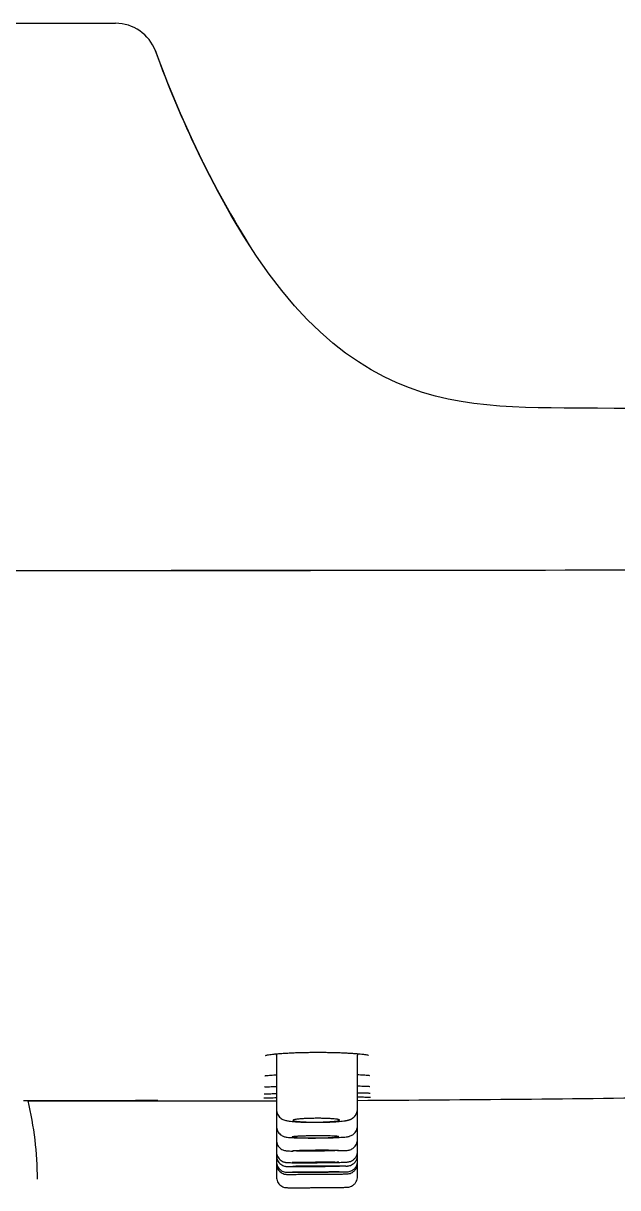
# Model space of a CAD drawing. Header units: millimetres. Extents: x 976 to 9349, y -1578 to 2211.
# Drawn here: x 6054.84 to 6057.63, y 678.1 to 683.56 of the extents above; entities that cross this region are included whole.
import ezdxf

# ---------------------------------------------------------------- set-up
doc = ezdxf.new("R2010")
doc.units = ezdxf.units.MM
doc.layers.add('Wbudowane', color=175, linetype='Continuous')

# ---------------------------------------------------------------- blocks, each defined once
blk = doc.blocks.new('Z$W@#14502')
for p, q in [((40.5501, 165.9226), (42.4798, 165.9226)), ((43.2343, 161.0814), (43.2343, 160.8266)), ((43.6141, 160.8282), (43.6141, 161.0819)), ((42.0478, 160.8672), (42.0489, 160.8672)), ((43.2343, 160.8266), (43.2343, 160.7478)), ((43.6141, 160.7498), (43.6141, 160.8282)), ((43.2343, 160.7478), (43.2343, 160.6831)), ((43.6141, 160.6852), (43.6141, 160.7498)), ((43.2343, 160.6831), (43.2343, 160.6277)), ((43.6141, 160.6298), (43.6141, 160.6852)), ((43.2343, 160.6277), (43.2343, 160.6092)), ((43.6141, 160.611), (43.6141, 160.6298)), ((43.2343, 160.6092), (43.2343, 160.5819)), ((43.2343, 160.5819), (43.2343, 160.5719)), ((43.2343, 160.5719), (43.2343, 160.5098)), ((43.6141, 160.5839), (43.6141, 160.611)), ((43.6141, 160.574), (43.6141, 160.5839)), ((43.6141, 160.5116), (43.6141, 160.574)), ((43.2871, 160.559), (43.3111, 160.5593)), ((43.5601, 160.5607), (43.517, 160.5611))]:
    blk.add_line(p, q)
for centre, radius, start, end in [((42.4798, 165.7226), 0.2, 20.6435, 90), ((47.152, 167.3952), 4.7626, 199.6565, 212.1464), ((43.7663, 35.4602), 128.6599, 87.406511, 89.636444), ((40.308, 2729.4363), 2566.0822, 270.0054029, 270.136529), ((41.3665, 2028.6139), 1865.2584, 269.9749194, 270.0685779), ((43.135, 161.0815), 0.0994, 359.9936, 3.5775), ((43.7134, 161.0819), 0.0994, 176.2816, 180.0076), ((43.6749, 161.096), 0.0175, 237.2614, 240.0002), ((42.5833, 349.2899), 188.4234, 269.843022, 270.197949), ((40.5489, 160.4988), 1.565, 0, 13.6159), ((42.5833, 349.2899), 188.4234, 270.313427, 270.780857)]:
    blk.add_arc(centre, radius, start, end)
for centre, major_axis, ratio in [((43.4181, 160.6337), (0.1076, 0.0008), 0.025351), ((43.4176, 160.5786), (0.1093, 0.0008), 0.013646), ((43.4192, 160.5329), (0.1093, 0.0008), 0.0017)]:
    blk.add_ellipse(centre, major_axis=major_axis, ratio=ratio)
for major_axis, ratio in [((0.1093, 0.0008), 0.006386), ((-0.1093, -0.0007), 0.007367)]:
    blk.add_ellipse((43.4204, 160.5601), major_axis=major_axis, ratio=ratio, start_param=0.785351, end_param=3.926944)
for points, knots in [([(44.5828, 164.1175), (44.5828, 164.1175), (44.5828, 164.1175), (44.5828, 164.1175), (43.9385, 164.1242), (43.2942, 164.1283), (42.667, 165.7931)], [0, 0, 0, 0, 0.000018, 0.000018, 0.000018, 1, 1, 1, 1]), ([(43.0252, 165.0144), (43.0248, 165.0151), (43.0228, 165.0184), (43.0234, 165.0175), (43.0233, 165.0177)], [0, 0, 0, 0, 0.191712, 1, 1, 1, 1]), ([(43.1838, 161.0801), (43.1838, 161.0801), (43.1848, 161.0805), (43.1891, 161.0817), (43.1971, 161.0832), (43.2085, 161.0849), (43.223, 161.0866), (43.2402, 161.0882), (43.2598, 161.0898), (43.2816, 161.0911), (43.3053, 161.0923), (43.3305, 161.0933), (43.3569, 161.094), (43.3841, 161.0946), (43.4118, 161.0948), (43.4398, 161.0949), (43.4675, 161.0946), (43.4947, 161.0942), (43.521, 161.0935), (43.5461, 161.0926), (43.5697, 161.0914), (43.5914, 161.0901), (43.6109, 161.0887), (43.6279, 161.0871), (43.6423, 161.0854), (43.6535, 161.0838), (43.6615, 161.0822), (43.6644, 161.0814), (43.6654, 161.0811)], [0, 0, 0, 0, 0.023077, 0.055264, 0.091746, 0.130146, 0.169538, 0.209248, 0.249332, 0.2895, 0.32968, 0.369962, 0.41025, 0.450545, 0.490789, 0.53111, 0.571377, 0.611685, 0.651992, 0.692194, 0.732461, 0.772624, 0.812657, 0.852449, 0.891862, 0.930333, 0.966965, 1, 1, 1, 1]), ([(43.1798, 160.9846), (43.1798, 160.9846), (43.1798, 160.9846), (43.1813, 160.985), (43.1865, 160.9857), (43.1952, 160.9865), (43.2072, 160.9874), (43.2205, 160.9882), (43.2301, 160.9887), (43.2343, 160.9889)], [0, 0, 0, 0, 0.0042478, 0.136892, 0.3039807, 0.4863131, 0.6747588, 0.8658183, 1, 1, 1, 1]), ([(43.6141, 160.9903), (43.619, 160.9901), (43.6293, 160.9897), (43.6432, 160.989), (43.6551, 160.9882), (43.6638, 160.9874), (43.6673, 160.987), (43.6686, 160.9868)], [0, 0, 0, 0, 0.17699, 0.393787, 0.607328, 0.815028, 1, 1, 1, 1]), ([(43.6686, 160.9868), (43.6687, 160.9868), (43.6688, 160.9868), (43.6691, 160.9867), (43.6693, 160.9867), (43.6695, 160.9867), (43.6697, 160.9866), (43.6698, 160.9866), (43.6699, 160.9866), (43.6701, 160.9865), (43.6701, 160.9865), (43.6702, 160.9865), (43.6703, 160.9865), (43.6703, 160.9865), (43.6703, 160.9865), (43.6703, 160.9865), (43.6703, 160.9865)], [0, 0, 0, 0, 0.057603, 0.14551, 0.231987, 0.316796, 0.399862, 0.481114, 0.560486, 0.637915, 0.713345, 0.786731, 0.858034, 0.927228, 0.994295, 1, 1, 1, 1]), ([(43.1763, 160.8992), (43.1763, 160.8992), (43.1767, 160.8993), (43.1791, 160.8995), (43.1853, 160.8998), (43.1948, 160.9002), (43.2072, 160.9006), (43.2207, 160.901), (43.2303, 160.9012), (43.2343, 160.9013)], [0, 0, 0, 0, 0.036989, 0.179963, 0.348392, 0.52391, 0.7018, 0.880553, 1, 1, 1, 1]), ([(43.1778, 160.9316), (43.1778, 160.9316), (43.1787, 160.9318), (43.1828, 160.9322), (43.1906, 160.9327), (43.2018, 160.9333), (43.216, 160.9339), (43.2275, 160.9343), (43.234, 160.9345), (43.2343, 160.9346)], [0, 0, 0, 0, 0.090748, 0.250992, 0.42943, 0.614192, 0.801261, 0.988885, 1, 1, 1, 1]), ([(43.6141, 160.9369), (43.6183, 160.9368), (43.6283, 160.9366), (43.6422, 160.9363), (43.6547, 160.9359), (43.6643, 160.9354), (43.6683, 160.9351), (43.67, 160.935)], [0, 0, 0, 0, 0.150978, 0.369953, 0.586709, 0.800162, 1, 1, 1, 1]), ([(43.6141, 160.9044), (43.619, 160.9044), (43.6294, 160.9043), (43.6435, 160.9042), (43.6558, 160.904), (43.6652, 160.9038), (43.6691, 160.9036), (43.6708, 160.9035)], [0, 0, 0, 0, 0.172284, 0.386537, 0.599145, 0.80979, 1, 1, 1, 1]), ([(43.67, 160.935), (43.67, 160.935), (43.6702, 160.935), (43.6705, 160.9349), (43.6708, 160.9349), (43.671, 160.9349), (43.6712, 160.9348), (43.6715, 160.9348), (43.6716, 160.9348), (43.6718, 160.9348), (43.672, 160.9348), (43.6721, 160.9347), (43.6722, 160.9347), (43.6723, 160.9347), (43.6723, 160.9347), (43.6723, 160.9347), (43.6724, 160.9347), (43.6724, 160.9347), (43.6724, 160.9347)], [0, 0, 0, 0, 0.0467492, 0.1231415, 0.198513, 0.2726564, 0.3454843, 0.4169066, 0.4868309, 0.5551644, 0.6218157, 0.686697, 0.7497263, 0.81083, 0.8699453, 0.927022, 0.9820246, 1, 1, 1, 1]), ([(43.6708, 160.9035), (43.6709, 160.9035), (43.6711, 160.9035), (43.6714, 160.9035), (43.6717, 160.9035), (43.672, 160.9035), (43.6723, 160.9034), (43.6725, 160.9034), (43.6728, 160.9034), (43.673, 160.9034), (43.6732, 160.9034), (43.6733, 160.9034), (43.6735, 160.9034), (43.6736, 160.9034), (43.6737, 160.9033), (43.6738, 160.9033), (43.6738, 160.9033), (43.6739, 160.9033), (43.6739, 160.9033), (43.6739, 160.9033), (43.6739, 160.9033)], [0, 0, 0, 0, 0.039766, 0.108257, 0.176058, 0.243015, 0.309045, 0.374062, 0.437969, 0.500662, 0.562032, 0.621961, 0.680335, 0.737034, 0.791947, 0.844968, 0.896008, 0.944989, 0.991857, 1, 1, 1, 1]), ([(42.6783, 160.8681), (42.5847, 160.8678), (42.4935, 160.8676), (42.2813, 160.8673), (42.1625, 160.8672), (42.0489, 160.8672)], [0, 0, 0, 0, 0.417271, 0.417271, 1, 1, 1, 1]), ([(43.1751, 160.8806), (43.1751, 160.8806), (43.1754, 160.8806), (43.1773, 160.8808), (43.1831, 160.881), (43.1921, 160.8812), (43.2042, 160.8815), (43.2183, 160.8818), (43.2291, 160.882), (43.2343, 160.882)], [0, 0, 0, 0, 0.020126, 0.158688, 0.325593, 0.498368, 0.672937, 0.848208, 1, 1, 1, 1]), ([(43.6141, 160.8851), (43.6186, 160.8851), (43.6287, 160.8851), (43.6428, 160.885), (43.6554, 160.8849), (43.6652, 160.8848), (43.6694, 160.8847), (43.6712, 160.8846)], [0, 0, 0, 0, 0.157649, 0.373346, 0.587718, 0.800962, 1, 1, 1, 1]), ([(43.6712, 160.8846), (43.6713, 160.8846), (43.6715, 160.8846), (43.6718, 160.8846), (43.6722, 160.8846), (43.6725, 160.8846), (43.6728, 160.8846), (43.6731, 160.8845), (43.6733, 160.8845), (43.6736, 160.8845), (43.6738, 160.8845), (43.674, 160.8845), (43.6742, 160.8845), (43.6743, 160.8845), (43.6744, 160.8845), (43.6745, 160.8845), (43.6746, 160.8845), (43.6747, 160.8845), (43.6747, 160.8845), (43.6747, 160.8845), (43.6747, 160.8845), (43.6747, 160.8845)], [0, 0, 0, 0, 0.0359663, 0.0997882, 0.1631147, 0.2258319, 0.2878741, 0.3491661, 0.4096219, 0.4691443, 0.5276246, 0.5849428, 0.6409685, 0.6955634, 0.7485838, 0.7998857, 0.8493298, 0.8967886, 0.9421522, 0.9809384, 1, 1, 1, 1]), ([(43.2343, 160.8266), (43.2343, 160.8224), (43.2352, 160.8152), (43.2391, 160.8038), (43.2453, 160.7944), (43.253, 160.7866), (43.2612, 160.7811), (43.2699, 160.7772), (43.2804, 160.7741), (43.292, 160.772), (43.3071, 160.7702), (43.3226, 160.7689), (43.3392, 160.7679), (43.3571, 160.7671), (43.376, 160.7665), (43.3957, 160.7662), (43.4159, 160.7661), (43.4363, 160.7663), (43.4564, 160.7666), (43.476, 160.7672), (43.4947, 160.768), (43.5125, 160.769), (43.5286, 160.7702), (43.5443, 160.7718), (43.5525, 160.7729), (43.5574, 160.7737)], [0, 0, 0, 0, 0.027353, 0.055113, 0.082676, 0.109486, 0.135275, 0.162729, 0.199635, 0.268336, 0.323079, 0.373284, 0.421875, 0.469499, 0.516635, 0.563558, 0.610241, 0.656976, 0.703708, 0.750605, 0.797804, 0.84545, 0.893999, 0.944408, 1, 1, 1, 1]), ([(43.3117, 160.7753), (43.3117, 160.7759), (43.3124, 160.7765), (43.3145, 160.7774), (43.3153, 160.7777), (43.3174, 160.7782), (43.3186, 160.7785), (43.3227, 160.7794), (43.3261, 160.7799), (43.332, 160.7807), (43.3342, 160.7809), (43.3387, 160.7814), (43.3411, 160.7817), (43.3487, 160.7823), (43.3542, 160.7827), (43.3631, 160.7833), (43.3662, 160.7835), (43.3726, 160.7838), (43.379, 160.7841), (43.3857, 160.7843), (43.3926, 160.7845), (43.3961, 160.7846), (43.4067, 160.7848), (43.4138, 160.7849), (43.4245, 160.785), (43.4281, 160.785), (43.4353, 160.785), (43.4388, 160.785), (43.4494, 160.7848), (43.4562, 160.7847), (43.4661, 160.7844), (43.4694, 160.7843), (43.4758, 160.784), (43.4788, 160.7839), (43.4877, 160.7835), (43.4932, 160.7831), (43.5035, 160.7823), (43.508, 160.7819), (43.5139, 160.7812), (43.5158, 160.781), (43.5191, 160.7804), (43.5207, 160.7802), (43.5248, 160.7794), (43.5269, 160.7789), (43.5297, 160.7777), (43.5304, 160.7772), (43.5304, 160.776), (43.5297, 160.7754), (43.5276, 160.7746), (43.5267, 160.7743), (43.5247, 160.7737), (43.5223, 160.7732), (43.5192, 160.7726), (43.5159, 160.7721), (43.514, 160.7719), (43.5081, 160.7711), (43.5035, 160.7706), (43.496, 160.77), (43.4934, 160.7698), (43.4878, 160.7694), (43.4849, 160.7692), (43.476, 160.7687), (43.4697, 160.7684), (43.4598, 160.768), (43.4564, 160.7679), (43.4495, 160.7677), (43.446, 160.7676), (43.4355, 160.7674), (43.4284, 160.7673), (43.4176, 160.7672), (43.414, 160.7672), (43.4069, 160.7672), (43.3998, 160.7673), (43.3929, 160.7674), (43.386, 160.7675), (43.3826, 160.7676), (43.3726, 160.7678), (43.3663, 160.768), (43.3544, 160.7686), (43.3488, 160.7689), (43.3387, 160.7697), (43.3342, 160.7701), (43.3282, 160.7708), (43.3263, 160.771), (43.3229, 160.7715), (43.3214, 160.7717), (43.3173, 160.7725), (43.3152, 160.7731), (43.3124, 160.7742), (43.3117, 160.7748), (43.3117, 160.7753)], [0, 0, 0, 0, 0.03125, 0.03125, 0.046875, 0.046875, 0.0625, 0.0625, 0.09375, 0.09375, 0.109375, 0.109375, 0.125, 0.125, 0.15625, 0.15625, 0.171875, 0.171875, 0.1875, 0.203125, 0.203125, 0.21875, 0.21875, 0.25, 0.25, 0.265625, 0.265625, 0.28125, 0.28125, 0.3125, 0.3125, 0.328125, 0.328125, 0.34375, 0.34375, 0.375, 0.375, 0.40625, 0.40625, 0.421875, 0.421875, 0.4375, 0.4375, 0.46875, 0.46875, 0.5, 0.5, 0.53125, 0.53125, 0.546875, 0.546875, 0.5625, 0.578125, 0.578125, 0.59375, 0.59375, 0.625, 0.625, 0.640625, 0.640625, 0.65625, 0.65625, 0.6875, 0.6875, 0.703125, 0.703125, 0.71875, 0.71875, 0.75, 0.75, 0.765625, 0.765625, 0.78125, 0.796875, 0.796875, 0.8125, 0.8125, 0.84375, 0.84375, 0.875, 0.875, 0.90625, 0.90625, 0.921875, 0.921875, 0.9375, 0.9375, 0.96875, 0.96875, 1, 1, 1, 1]), ([(43.5574, 160.7737), (43.5575, 160.7737), (43.5581, 160.7738), (43.5591, 160.774), (43.5604, 160.7742), (43.5617, 160.7745), (43.5631, 160.7747), (43.5645, 160.775), (43.5659, 160.7753), (43.5673, 160.7756), (43.5685, 160.7759), (43.5696, 160.7762), (43.5706, 160.7765), (43.5716, 160.7767), (43.5725, 160.777), (43.5732, 160.7772), (43.574, 160.7774), (43.5747, 160.7776), (43.5754, 160.7779), (43.5761, 160.7781), (43.5768, 160.7783), (43.5775, 160.7786), (43.5783, 160.7789), (43.579, 160.7791), (43.5797, 160.7794), (43.5804, 160.7797), (43.5811, 160.78), (43.5817, 160.7803), (43.5824, 160.7806), (43.583, 160.7808), (43.5836, 160.7811), (43.5842, 160.7814), (43.5848, 160.7817), (43.5855, 160.782), (43.5861, 160.7824), (43.5868, 160.7828), (43.5875, 160.7831), (43.5881, 160.7835), (43.5888, 160.7839), (43.5894, 160.7843), (43.5901, 160.7847), (43.5908, 160.7852), (43.5914, 160.7856), (43.5921, 160.7861), (43.5927, 160.7865), (43.5934, 160.787), (43.594, 160.7875), (43.5947, 160.788), (43.5953, 160.7886), (43.596, 160.7891), (43.5966, 160.7897), (43.5973, 160.7903), (43.5979, 160.7909), (43.5985, 160.7915), (43.5992, 160.7921), (43.5998, 160.7927), (43.6004, 160.7934), (43.601, 160.7941), (43.6016, 160.7948), (43.6022, 160.7955), (43.6028, 160.7962), (43.6034, 160.7969), (43.6039, 160.7977), (43.6045, 160.7984), (43.605, 160.7992), (43.6056, 160.8), (43.6061, 160.8008), (43.6066, 160.8016), (43.6071, 160.8024), (43.6076, 160.8032), (43.608, 160.8041), (43.6085, 160.8049), (43.6089, 160.8058), (43.6093, 160.8067), (43.6097, 160.8075), (43.6101, 160.8084), (43.6105, 160.8093), (43.6108, 160.8102), (43.6111, 160.8111), (43.6115, 160.8121), (43.6117, 160.813), (43.612, 160.8139), (43.6123, 160.8148), (43.6125, 160.8158), (43.6128, 160.8167), (43.613, 160.8176), (43.6132, 160.8186), (43.6133, 160.8195), (43.6135, 160.8205), (43.6136, 160.8214), (43.6137, 160.8224), (43.6138, 160.8234), (43.6139, 160.8243), (43.614, 160.8253), (43.614, 160.8262), (43.6141, 160.8272), (43.6141, 160.8278), (43.6141, 160.8282), (43.6141, 160.8282)], [0, 0, 0, 0, 0.00802, 0.028739, 0.049923, 0.072005, 0.095177, 0.119623, 0.145322, 0.168325, 0.189231, 0.208214, 0.225598, 0.241668, 0.256654, 0.269102, 0.280698, 0.292756, 0.304382, 0.315532, 0.326266, 0.33777, 0.348862, 0.359574, 0.369955, 0.380045, 0.38988, 0.399493, 0.40891, 0.418157, 0.425461, 0.432795, 0.441886, 0.45086, 0.45971, 0.468453, 0.477108, 0.485688, 0.494209, 0.502683, 0.511122, 0.519536, 0.527934, 0.536326, 0.544719, 0.553116, 0.561524, 0.569949, 0.578393, 0.586861, 0.595355, 0.603877, 0.612428, 0.621008, 0.629617, 0.638254, 0.646919, 0.655609, 0.664164, 0.672951, 0.681761, 0.690589, 0.699433, 0.708289, 0.717155, 0.726031, 0.734912, 0.743798, 0.752687, 0.761578, 0.770469, 0.779359, 0.788246, 0.797131, 0.806013, 0.81489, 0.823762, 0.832629, 0.84149, 0.850346, 0.859195, 0.868037, 0.876873, 0.885702, 0.894525, 0.903341, 0.91215, 0.920952, 0.929748, 0.938537, 0.94732, 0.956096, 0.964865, 0.973629, 0.982386, 0.991137, 0.999882, 1, 1, 1, 1]), ([(43.2343, 160.7478), (43.2343, 160.7437), (43.2352, 160.7367), (43.2391, 160.7253), (43.2454, 160.7157), (43.2533, 160.708), (43.2616, 160.7028), (43.2694, 160.6995), (43.2774, 160.6974), (43.2857, 160.6961), (43.2965, 160.6951), (43.3103, 160.6943), (43.3249, 160.6937), (43.3411, 160.6932), (43.3588, 160.6928), (43.3776, 160.6926), (43.3973, 160.6925), (43.4176, 160.6926), (43.4379, 160.6927), (43.458, 160.693), (43.4775, 160.6934), (43.4959, 160.6939), (43.5133, 160.6946), (43.5287, 160.6953), (43.5432, 160.6962), (43.5505, 160.6968), (43.5547, 160.6972)], [0, 0, 0, 0, 0.025902, 0.053265, 0.080297, 0.106392, 0.130393, 0.152132, 0.176557, 0.222492, 0.285638, 0.336244, 0.384696, 0.43219, 0.479162, 0.525876, 0.572497, 0.618958, 0.665486, 0.711975, 0.758602, 0.805385, 0.852412, 0.900033, 0.948717, 1, 1, 1, 1]), ([(43.5547, 160.6972), (43.5595, 160.6977), (43.565, 160.6983), (43.5733, 160.6999), (43.5803, 160.702), (43.588, 160.7054), (43.5961, 160.7108), (43.6037, 160.7186), (43.6097, 160.7281), (43.6133, 160.7391), (43.6141, 160.7459), (43.6141, 160.7498)], [0, 0, 0, 0, 0.227184, 0.361727, 0.446243, 0.526461, 0.614816, 0.711678, 0.81008, 0.907837, 1, 1, 1, 1]), ([(43.2343, 160.6831), (43.2343, 160.6787), (43.2353, 160.6712), (43.2396, 160.6594), (43.2465, 160.6496), (43.2551, 160.6419), (43.2639, 160.637), (43.2719, 160.6343), (43.2787, 160.633), (43.2852, 160.6323), (43.294, 160.6317), (43.3046, 160.6313), (43.3111, 160.6312), (43.3131, 160.6311)], [0, 0, 0, 0, 0.078451, 0.158702, 0.23798, 0.315163, 0.384171, 0.440599, 0.49824, 0.605407, 0.790282, 0.937774, 1, 1, 1, 1]), ([(43.5255, 160.6991), (43.5263, 160.6988), (43.5263, 160.6985), (43.5253, 160.698), (43.5248, 160.6978), (43.5235, 160.6975), (43.5226, 160.6973), (43.5196, 160.6969), (43.5169, 160.6965), (43.5119, 160.6961), (43.5101, 160.6959), (43.5062, 160.6957), (43.504, 160.6955), (43.4973, 160.6951), (43.4923, 160.6948), (43.484, 160.6945), (43.4811, 160.6944), (43.4752, 160.6941), (43.4691, 160.6939), (43.4627, 160.6938), (43.4561, 160.6936), (43.4527, 160.6935), (43.4424, 160.6933), (43.4354, 160.6932), (43.4248, 160.693), (43.4212, 160.693), (43.414, 160.693), (43.4104, 160.6929), (43.3997, 160.6929), (43.3927, 160.6929), (43.3824, 160.693), (43.379, 160.693), (43.3723, 160.6931), (43.3691, 160.6931), (43.3596, 160.6932), (43.3537, 160.6934), (43.3424, 160.6937), (43.3373, 160.6939), (43.3305, 160.6942), (43.3283, 160.6943), (43.3243, 160.6945), (43.3224, 160.6947), (43.3173, 160.695), (43.3145, 160.6953), (43.3103, 160.6959), (43.3088, 160.6962), (43.3073, 160.6968), (43.3072, 160.6971), (43.3082, 160.6976), (43.3087, 160.6978), (43.31, 160.6981), (43.3117, 160.6985), (43.3141, 160.6988), (43.3168, 160.6991), (43.3183, 160.6993), (43.3233, 160.6997), (43.3272, 160.7), (43.3339, 160.7005), (43.3363, 160.7006), (43.3413, 160.7009), (43.344, 160.701), (43.3522, 160.7014), (43.3581, 160.7016), (43.3675, 160.7019), (43.3708, 160.702), (43.3774, 160.7022), (43.3808, 160.7022), (43.391, 160.7025), (43.398, 160.7026), (43.4087, 160.7027), (43.4123, 160.7027), (43.4195, 160.7028), (43.4266, 160.7028), (43.4337, 160.7028), (43.4407, 160.7028), (43.4442, 160.7028), (43.4546, 160.7027), (43.4612, 160.7027), (43.4738, 160.7024), (43.4799, 160.7023), (43.491, 160.702), (43.4961, 160.7018), (43.503, 160.7014), (43.5052, 160.7013), (43.5092, 160.7011), (43.5111, 160.701), (43.5162, 160.7006), (43.519, 160.7003), (43.5233, 160.6997), (43.5247, 160.6994), (43.5255, 160.6991)], [0, 0, 0, 0, 0.03125, 0.03125, 0.046875, 0.046875, 0.0625, 0.0625, 0.09375, 0.09375, 0.109375, 0.109375, 0.125, 0.125, 0.15625, 0.15625, 0.171875, 0.171875, 0.1875, 0.203125, 0.203125, 0.21875, 0.21875, 0.25, 0.25, 0.265625, 0.265625, 0.28125, 0.28125, 0.3125, 0.3125, 0.328125, 0.328125, 0.34375, 0.34375, 0.375, 0.375, 0.40625, 0.40625, 0.421875, 0.421875, 0.4375, 0.4375, 0.46875, 0.46875, 0.5, 0.5, 0.53125, 0.53125, 0.546875, 0.546875, 0.5625, 0.578125, 0.578125, 0.59375, 0.59375, 0.625, 0.625, 0.640625, 0.640625, 0.65625, 0.65625, 0.6875, 0.6875, 0.703125, 0.703125, 0.71875, 0.71875, 0.75, 0.75, 0.765625, 0.765625, 0.78125, 0.796875, 0.796875, 0.8125, 0.8125, 0.84375, 0.84375, 0.875, 0.875, 0.90625, 0.90625, 0.921875, 0.921875, 0.9375, 0.9375, 0.96875, 0.96875, 1, 1, 1, 1]), ([(43.5531, 160.6336), (43.5567, 160.6338), (43.5621, 160.6342), (43.5683, 160.6348), (43.5744, 160.636), (43.5808, 160.6377), (43.5884, 160.6411), (43.5966, 160.6466), (43.6042, 160.6546), (43.6099, 160.664), (43.6133, 160.6747), (43.6141, 160.6813), (43.6141, 160.6852)], [0, 0, 0, 0, 0.173728, 0.345677, 0.419984, 0.48317, 0.553539, 0.639965, 0.731498, 0.822815, 0.913286, 1, 1, 1, 1]), ([(43.2343, 160.6277), (43.2343, 160.6232), (43.2353, 160.6158), (43.2397, 160.6039), (43.2466, 160.5942), (43.2554, 160.5863), (43.2645, 160.5815), (43.2725, 160.5789), (43.2787, 160.5779), (43.2839, 160.5774), (43.2896, 160.5772), (43.2998, 160.5769), (43.3118, 160.5768), (43.3259, 160.5767), (43.3421, 160.5766), (43.36, 160.5766), (43.3792, 160.5766), (43.3995, 160.5767), (43.4202, 160.5768), (43.441, 160.577), (43.4615, 160.5772), (43.4812, 160.5775), (43.4997, 160.5777), (43.5167, 160.578), (43.5316, 160.5783), (43.5446, 160.5787), (43.5554, 160.579), (43.5632, 160.5794), (43.5676, 160.5797), (43.5739, 160.5806), (43.5821, 160.5828), (43.5915, 160.5874), (43.601, 160.5954), (43.6084, 160.6055), (43.6131, 160.6177), (43.6141, 160.6253), (43.6141, 160.6298)], [0, 0, 0, 0, 0.021459, 0.042939, 0.064171, 0.084988, 0.104348, 0.11884, 0.131064, 0.148946, 0.195475, 0.235179, 0.272782, 0.309781, 0.346582, 0.383251, 0.419884, 0.456395, 0.492991, 0.529539, 0.566091, 0.602675, 0.639304, 0.676044, 0.712895, 0.750143, 0.788269, 0.831779, 0.864037, 0.877723, 0.89189, 0.911497, 0.93383, 0.956229, 0.978351, 1, 1, 1, 1]), ([(43.5207, 160.6336), (43.5243, 160.6336), (43.5362, 160.6336), (43.5458, 160.6336), (43.5531, 160.6336)], [0, 0, 0, 0, 0.286913, 1, 1, 1, 1]), ([(43.2343, 160.6092), (43.2343, 160.6051), (43.2352, 160.598), (43.239, 160.5867), (43.2455, 160.577), (43.2538, 160.5689), (43.2632, 160.5634), (43.2715, 160.5605), (43.2783, 160.5594), (43.2828, 160.5591), (43.2846, 160.559), (43.2864, 160.559), (43.2871, 160.559)], [0, 0, 0, 0, 0.1107101, 0.2279936, 0.3440196, 0.4583487, 0.5692403, 0.6636324, 0.7240933, 0.7807135, 0.9300723, 1, 1, 1, 1]), ([(43.2343, 160.5819), (43.2343, 160.5776), (43.2353, 160.5702), (43.2395, 160.5584), (43.2465, 160.5485), (43.2555, 160.5404), (43.2658, 160.5351), (43.2743, 160.5326), (43.2816, 160.5319), (43.2847, 160.5319), (43.2861, 160.5319), (43.292, 160.5319), (43.3005, 160.5319), (43.312, 160.5319), (43.3258, 160.532), (43.3419, 160.5321), (43.3598, 160.5322), (43.3792, 160.5323), (43.3995, 160.5325), (43.4205, 160.5326), (43.4415, 160.5328), (43.4621, 160.5329), (43.4819, 160.5331), (43.5004, 160.5333), (43.5173, 160.5334), (43.532, 160.5335), (43.5444, 160.5337), (43.5541, 160.5338), (43.5613, 160.5338), (43.5643, 160.5339), (43.566, 160.5339), (43.5722, 160.5344), (43.5808, 160.5364), (43.5909, 160.5411), (43.6007, 160.5491), (43.6082, 160.5592), (43.613, 160.5716), (43.614, 160.5793), (43.6141, 160.5839)], [0, 0, 0, 0, 0.019954, 0.041073, 0.06195, 0.082506, 0.102513, 0.12025, 0.129277, 0.137283, 0.168846, 0.206512, 0.242689, 0.278638, 0.314516, 0.350365, 0.3862, 0.422027, 0.45785, 0.493671, 0.529492, 0.565314, 0.601139, 0.63697, 0.672811, 0.708672, 0.744576, 0.780597, 0.817082, 0.857538, 0.869665, 0.877251, 0.893275, 0.913316, 0.934754, 0.956813, 0.978566, 1, 1, 1, 1]), ([(43.2343, 160.5719), (43.2343, 160.5677), (43.2353, 160.5603), (43.2395, 160.5485), (43.2465, 160.5385), (43.2555, 160.5304), (43.2658, 160.5251), (43.2743, 160.5227), (43.2816, 160.522), (43.2847, 160.5219), (43.2861, 160.5219), (43.292, 160.5219), (43.3005, 160.5219), (43.312, 160.522), (43.3258, 160.5221), (43.3419, 160.5222), (43.3598, 160.5223), (43.3792, 160.5224), (43.3995, 160.5225), (43.4205, 160.5227), (43.4415, 160.5229), (43.4621, 160.523), (43.4819, 160.5232), (43.5004, 160.5233), (43.5173, 160.5235), (43.532, 160.5236), (43.5444, 160.5237), (43.5541, 160.5238), (43.5613, 160.5239), (43.5643, 160.524), (43.566, 160.524), (43.5722, 160.5245), (43.5808, 160.5265), (43.5909, 160.5312), (43.6007, 160.5392), (43.6082, 160.5493), (43.613, 160.5617), (43.614, 160.5694), (43.6141, 160.574)], [0, 0, 0, 0, 0.019954, 0.041073, 0.06195, 0.082506, 0.102513, 0.12025, 0.129277, 0.137283, 0.168846, 0.206512, 0.242689, 0.278638, 0.314516, 0.350365, 0.3862, 0.422027, 0.45785, 0.493671, 0.529492, 0.565314, 0.601139, 0.63697, 0.672811, 0.708672, 0.744576, 0.780597, 0.817082, 0.857538, 0.869664, 0.877251, 0.893275, 0.913316, 0.934754, 0.956813, 0.978566, 1, 1, 1, 1]), ([(43.5601, 160.5607), (43.5624, 160.5608), (43.565, 160.5609), (43.5685, 160.5612), (43.5745, 160.562), (43.5828, 160.5643), (43.5922, 160.5692), (43.6015, 160.5771), (43.6087, 160.5872), (43.6131, 160.5992), (43.6141, 160.6066), (43.6141, 160.611)], [0, 0, 0, 0, 0.209167, 0.294327, 0.35078, 0.431985, 0.535846, 0.652668, 0.771089, 0.887991, 1, 1, 1, 1]), ([(43.2343, 160.5098), (43.2343, 160.5057), (43.2352, 160.4986), (43.239, 160.4873), (43.2455, 160.4776), (43.2538, 160.4695), (43.2632, 160.464), (43.2715, 160.4611), (43.2783, 160.46), (43.2828, 160.4597), (43.2856, 160.4596), (43.2917, 160.4595), (43.3005, 160.4594), (43.3122, 160.4594), (43.3202, 160.4594), (43.3253, 160.4594)], [0, 0, 0, 0, 0.062566, 0.128846, 0.194416, 0.259027, 0.321695, 0.375039, 0.409207, 0.441204, 0.525611, 0.659286, 0.775523, 0.88963, 1, 1, 1, 1]), ([(43.3253, 160.4594), (43.3304, 160.4594), (43.3399, 160.4594), (43.3575, 160.4594), (43.3761, 160.4595), (43.396, 160.4596), (43.4163, 160.4597), (43.4369, 160.4598), (43.4572, 160.46), (43.4768, 160.4601), (43.4953, 160.4603), (43.5123, 160.4605), (43.5275, 160.4607), (43.5406, 160.4609), (43.5514, 160.4611), (43.5602, 160.4613), (43.5647, 160.4615), (43.5685, 160.4618), (43.5745, 160.4626), (43.5828, 160.4649), (43.5922, 160.4698), (43.6015, 160.4777), (43.6087, 160.4878), (43.6131, 160.4998), (43.6141, 160.5072), (43.6141, 160.5116)], [0, 0, 0, 0, 0.05015, 0.101792, 0.153413, 0.20499, 0.256606, 0.308204, 0.359734, 0.411426, 0.462984, 0.514684, 0.566439, 0.618443, 0.670952, 0.725216, 0.78859, 0.811355, 0.826446, 0.848155, 0.87592, 0.907149, 0.938806, 0.970057, 1, 1, 1, 1])]:
    blk.add_open_spline(points, degree=3, knots=knots)

msp = doc.modelspace()

# ---------------------------------------------------------------- block references
at = {"layer": 'Wbudowane'}
msp.add_blockref('Z$W@#14502', (6012.7951, 517.6389), dxfattribs=at)

doc.saveas('drawing.dxf')
